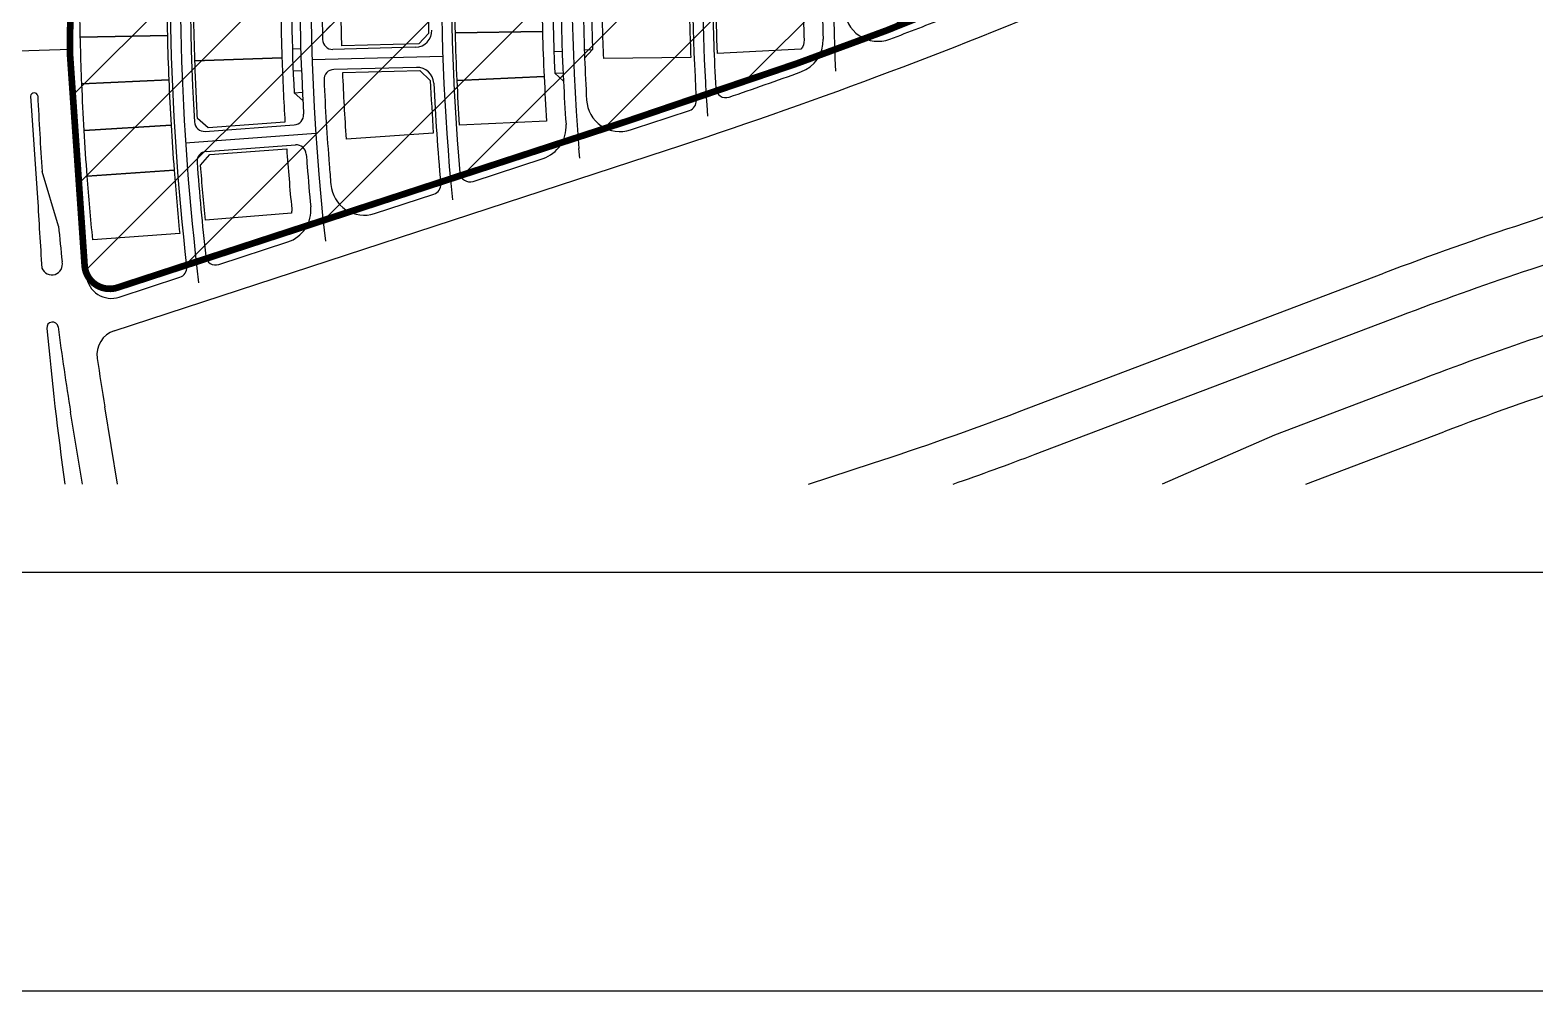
# Paper-space layout 'Layout1' of a CAD drawing. Extents: x 51 to 892, y -832 to -238.
# Drawn here: x 754.36 to 790.3, y -370.58 to -347.63 of the extents above; entities that cross this region are included whole.
import ezdxf

# ---------------------------------------------------------------- set-up
doc = ezdxf.new("R2010")
doc.units = 0
doc.header["$LTSCALE"] = 10
doc.header["$MEASUREMENT"] = 0
doc.linetypes.add('X-Base 100915$0$PHANTOMX2', pattern=[5, 2.5, -0.5, 0.5, -0.5, 0.5, -0.5])
for name, color, linetype in [('L-ANNO-KPLN', 254, 'Continuous'), ('L-ANNO-KPLN-HTCH', 135, 'Continuous'), ('L-ANNO-KPLN-SHET', 139, 'X-Base 100915$0$PHANTOMX2'), ('X-TTBL-Arch$0$A-FRAME$0$A-NOTES', 7, 'Continuous')]:
    doc.layers.add(name, color=color, linetype=linetype)
pattern_1 = [(45, (0, 0), (-1.122532015133644, 1.122532015133644), [])]

# ---------------------------------------------------------------- blocks, each defined once
blk = doc.blocks.new('X-TTBL-Arch$0$A-FRAME')
at = {"layer": 'X-TTBL-Arch$0$A-FRAME$0$A-NOTES', "color": 1}
for points in [[(735.5335121136127, -360.5787484107765), (878.5335121136128, -360.5787484107765)], [(735.5335121136127, -370.5787484107765), (878.5335121136128, -370.5787484107765)]]:
    blk.add_lwpolyline(points, dxfattribs=at)
blk = doc.blocks.new('X-TTBL-Arch')
blk.add_blockref('X-TTBL-Arch$0$A-FRAME', (0, 0))
blk = doc.blocks.new('masterplan')
at = {"layer": 'L-ANNO-KPLN'}
for p, q in [((407953.8629578488, 2905846.467614106), (407953.6676095373, 2905846.263405857)), ((407953.149215528, 2905845.909171067), (407952.9493082147, 2905845.903053591)), ((407955.8925016322, 2905845.94512386), (407953.9171682275, 2905845.894604434)), ((407947.651331969, 2905845.892285712), (407937.4250759823, 2905845.559597653)), ((407956.5413079918, 2905845.721638694), (407953.422171114, 2905845.641866336)), ((407959.1945751013, 2905845.845651154), (407959.3944503164, 2905845.85271503)), ((407959.9216638244, 2905845.884498608), (407960.1215353459, 2905845.891511841)), ((407952.9675852879, 2905845.381597851), (407953.1674305423, 2905845.389491903)), ((407955.9178103434, 2905845.465614178), (407953.9388828132, 2905845.415002832)), ((407959.215606282, 2905845.32408726), (407959.4154013235, 2905845.33313941)), ((407952.9904964025, 2905844.860325157), (407953.1902638307, 2905844.869995165)), ((407952.9904964025, 2905844.860325157), (407953.2002752128, 2905844.67024599)), ((407946.6969531479, 2905844.779348464), (407946.8628407493, 2905842.349615979)), ((407961.0249397579, 2905843.971016411), (407961.6584464696, 2905844.178130486)), ((407950.3988029624, 2905843.661294215), (407953.5105038672, 2905843.890087669)), ((407950.8654556572, 2905843.93625357), (407952.9959771038, 2905844.092904023)), ((407948.6951149508, 2905839.174074569), (407961.8846703862, 2905843.48617186)), ((407950.8933679629, 2905843.457010135), (407953.0236247759, 2905843.613641131)), ((407959.8119833656, 2905843.296710567), (407959.7935196429, 2905843.526069409)), ((407957.2654163452, 2905842.741905179), (407958.936129944, 2905843.288116128)), ((407947.3635609581, 2905841.674677113), (407946.974211121, 2905842.974390743)), ((407954.9144174638, 2905841.97328671), (407956.3288522108, 2905842.435711715)), ((407951.1917959247, 2905840.756239909), (407952.83955544, 2905841.294946416)), ((407970.3090224096, 2905837.244430749), (407979.0224069549, 2905840.549845915)), ((407948.8122121346, 2905839.978276098), (407950.2600314787, 2905840.45161562)), ((407948.7687858678, 2905835.512501203), (407948.4661659306, 2905837.361504561)), ((407947.9338226676, 2905835.512501203), (407947.6529851822, 2905837.228414101)), ((407977.1564063965, 2905835.512501203), (407980.4581757461, 2905836.765024654)), ((407965.2785967864, 2905835.512501203), (407966.8086604981, 2905836.011034341))]:
    blk.add_line(p, q, dxfattribs=at)
for points in [[(407959.6032333378, 2905857.736746382, -0.3823758558356593), (407960.1656083922, 2905856.82937003, 0.0046110558414929), (407960.0059627832, 2905855.878733516), (407959.7804278476, 2905855.731353722, 0.0174133623693031), (407959.3471212887, 2905852.103951249), (407959.5300027123, 2905851.887832289, 0.0080362972854349), (407959.4222788354, 2905850.211362024), (407959.2132415618, 2905850.020426332, 0.0223900866199349), (407959.215606282, 2905845.32408726), (407959.4248357317, 2905845.133362166)], [(407965.631860745, 2905855.967130216), (407961.6580029598, 2905857.133598552, 0.4481682803295863), (407960.6443482228, 2905856.502114368, 0.0028076818157832), (407960.5486957245, 2905855.929009975), (407960.7148352158, 2905855.700442628, 0.0175911127473016), (407960.2782719011, 2905852.101644711), (407960.0623008545, 2905851.919430492, 0.0056055021799048), (407959.9806335055, 2905850.762333231), (407960.1688691208, 2905850.551590296, 0.022618669856111), (407960.1215353459, 2905845.891511841), (407959.9290635758, 2905845.68463567, 0.0048444671731878), (407959.9777005985, 2905844.684807125, 0.491869433127097), (407961.0249397579, 2905843.971016411)], [(407966.1634790662, 2905849.447822227, 0.0007270873203486), (407966.1585841337, 2905849.315594609), (407966.3519106468, 2905849.112435178, 0.0057311879131262), (407966.3313990476, 2905848.074272344), (407966.1301869777, 2905847.875934755, 0.005514017843430001), (407966.1373425368, 2905846.872527754, 0.5188650811288871), (407967.2204257627, 2905846.138863591)]]:
    blk.add_lwpolyline(points, format="xyb", dxfattribs=at)
at = {"layer": 'L-ANNO-KPLN', "flags": 128}
for points in [[(407966.1552472851, 2905852.836998801), (407963.8473681387, 2905853.514443262, 0.4672036563409601), (407963.0308423431, 2905852.969363674, 0.0444343665616545), (407962.8641199571, 2905844.300278882, 0.0444343665616545)], [(407968.7332782598, 2905835.512501203, 0.00660180965938754), (407970.694920665, 2905836.227166508), (407970.6949205555, 2905836.227166466), (407979.4083052862, 2905839.532581702), (407979.4083052978, 2905839.532581707, -0.0193544125085841), (407985.3461906429, 2905841.525897725, -0.8775127315111875), (407985.7937993852, 2905839.9897814, 0.0193461852288443), (407979.9758028321, 2905838.036604919), (407976.4124775378, 2905836.684860438), (407973.7292110933, 2905835.512501203)]]:
    blk.add_lwpolyline(points, format="xyb", dxfattribs=at)
at = {"layer": 'L-ANNO-KPLN'}
for points in [[(407956.2041698245, 2905846.273198814), (407955.9709383431, 2905846.027156048), (407954.1315506833, 2905845.980113564, -0.006105287290811512), (407954.1067662683, 2905847.378997804), (407956.1865897161, 2905847.413336152, 0.005148203837507551)], [(407958.9238324957, 2905846.322913795), (407956.8440141657, 2905846.287630686, -0.005011395331005259), (407956.8267622438, 2905847.383901257), (407958.9067440878, 2905847.402802716, 0.005172747424629303)], [(407965.172598373, 2905846.121752055, -0.1777160633983174), (407965.0984854705, 2905845.896600625), (407963.1029925861, 2905845.799769363, -0.006883948187339738), (407963.0691050504, 2905847.135672527), (407963.3063619777, 2905847.391955922), (407965.1462160356, 2905847.517149461, 0.007514339351426235)], [(407949.9633675294, 2905846.228919028), (407947.8837977843, 2905846.185756449, -0.004402168139394359), (407947.8670987088, 2905847.303004333), (407949.9469959517, 2905847.326644434, 0.004476182728779293)], [(407962.4282488825, 2905847.214135177, 0.007719023331793202), (407962.4665210961, 2905845.699159956), (407960.3857063629, 2905845.677948352, -0.007538756848368858), (407960.3480904119, 2905847.220212231)], [(407952.7000703294, 2905845.69097345), (407950.6213157155, 2905845.618061311, -0.004583210416671941), (407950.5935331385, 2905846.732051035), (407952.673172016, 2905846.770633865, 0.004608814230704599)], [(407958.963115072, 2905845.243561659), (407956.8851420591, 2905845.150394385, -0.005202268034735637), (407956.8440141657, 2905846.287630686), (407958.9238324957, 2905846.322913795, 0.005175389041343802)], [(407949.9978395667, 2905845.167292363), (407947.9201621797, 2905845.068016895, -0.003559385452510125), (407947.8892697607, 2905845.970113454, -0.0008716488027916079), (407947.8837977843, 2905846.185756449), (407949.9633675294, 2905846.228919028, 0.004332816007811818)], [(407952.7723608635, 2905844.156677776), (407950.9371049649, 2905844.021737671), (407950.6836958285, 2905844.243726827, -0.005636558148921338), (407950.6213157155, 2905845.618061311), (407952.7000703294, 2905845.69097345, 0.00653578427099775)], [(407956.244275532, 2905845.15389862, 0.005690854709932501), (407956.3164200076, 2905843.896181701), (407954.2413176333, 2905843.753735324, -0.006923838535499108), (407954.1542148407, 2905845.340484051), (407955.9938567153, 2905845.387532915)], [(407959.0234267367, 2905844.180069554), (407956.9450751236, 2905844.0858731, -0.004880771397304983), (407956.8851420591, 2905845.150394385), (407958.963115072, 2905845.243561659, 0.005105493397591636)], [(407950.0516101469, 2905844.087972844), (407947.9759146081, 2905843.954123408, -0.00440288820445487), (407947.9201621797, 2905845.068016895), (407949.9978395667, 2905845.167292363, 0.004399507286937154)], [(407950.1242881811, 2905843.010643227), (407948.0491452611, 2905842.867566045, -0.004294235932055349), (407947.9759146081, 2905843.954123408), (407950.0516101469, 2905844.087972844, 0.004396034234432284)], [(407952.9333966959, 2905842.088075189, -0.07495969524954113), (407952.9278071846, 2905841.985662296), (407950.8703711207, 2905841.812147938, -0.005412727217037075), (407950.7573453987, 2905843.126145022), (407950.9791914215, 2905843.383104505), (407952.8142820161, 2905843.518032764, 0.006097859486743353)], [(407950.2580807381, 2905841.500397184), (407948.1828682175, 2905841.348605641, -0.005998495374376904), (407948.0491452611, 2905842.867566045), (407950.1242881811, 2905843.010643227, 0.006166470681076282)]]:
    blk.add_lwpolyline(points, format="xyb", close=True, dxfattribs=at)
for centre, radius, start, end in [((408011.0064366256, 2905847.731003768), 63.39772533267856, 163.1389014425376, 181.5978862850495), ((408011.6258357075, 2905847.698627646), 61.59999999999306, 165.1694854820623, 186.5171650134089), ((408011.6258357075, 2905847.698627646), 61.35999999998944, 165.7898226640702, 186.9054076471657), ((408011.6258415522, 2905847.698647214), 58.24000000042582, 169.4574120062497, 186.2970763550122), ((408011.6258357075, 2905847.698627646), 61.11999999998602, 170.546432370801, 183.3174608538066), ((408011.6258415519, 2905847.698647214), 52.00000000008319, 168.8894750688744, 184.6024692652267), ((408011.6258415502, 2905847.698647208), 54.88000000000001, 171.8567608276545, 184.9646690867383), ((408011.6258415502, 2905847.698647208), 55.12, 172.4266777113235, 185.6182645198161), ((408011.6258415515, 2905847.698647214), 45.75999999964822, 170.7559797246815, 182.9103171998845), ((408011.6258415495, 2905847.698647208), 49.11999999933303, 172.9142773713442, 183.5265050458165), ((408011.6258415508, 2905847.698647208), 58.50399999946755, 175.9550524643673, 183.2851880131833), ((408011.6261052625, 2905847.698632715), 58.70426403748119, 176.1509256544082, 182.771288834242), ((408011.6258415525, 2905847.698647214), 57.97600000071929, 176.3981490981154, 181.4185486919814), ((408011.6252693916, 2905847.698711177), 51.73542496095747, 176.605123842483, 182.2311173700895), ((408011.625841552, 2905847.698647214), 52.26400000025936, 177.2443082720625, 182.8134144191385), ((408011.6258415515, 2905847.698647214), 46.02399999964822, 180.4428698736411, 181.9442078359386), ((407921.7162520078, 2905966.350649459), 129.2639999794618, 288.1042624139001, 292.8282313387666), ((408011.6258415497, 2905847.698647208), 48.63999999950006, 180.7384879602813, 183.2182644679856), ((407921.7162520142, 2905966.350649446), 128.5359999646875, 290.7333271770987, 291.3927381001373), ((408011.6258415525, 2905847.698647214), 57.97600000071929, 181.4185468237887, 181.5523851001159), ((407955.8822749207, 2905846.344993106), 0.4, 271.4650281392588, 1.391074001983128), ((408019.3046787927, 2905848.387699173), 71.71231212987918, 181.9374855813575, 186.3289126619791), ((407953.9110322007, 2905846.134525982), 0.24, 181.5523851001159, 271.4650281392588), ((407964.8287964029, 2905846.110081403), 0.8, 289.725417092041, 1.944207835938639), ((407953.94501884, 2905845.175081284), 0.24, 91.46502813925883, 182.5051226956492), ((407955.9280370548, 2905845.065744931), 0.4, 2.706425857715169, 91.46502813925883), ((407921.7162520144, 2905966.350649446), 128.5359999646877, 288.9135061619856, 289.725417092041), ((407946.7825731734, 2905844.770903326), 0.08603551085194833, 9.95713344727849, 174.3668465260874), ((408011.6258415522, 2905847.698647214), 57.97600000042581, 182.5051224285988, 184.5072681753301), ((408011.6258415502, 2905847.698647208), 55.36000000000001, 182.7064258577151, 185.1954945205695), ((408011.6258415519, 2905847.698647214), 52.26400000008317, 182.8133914462783, 182.8136425449565), ((408011.6258415851, 2905847.698647215), 52.26400003332139, 182.8136425449565, 183.9443449579306), ((407963.302172273, 2905844.981481849), 0.24, 183.2182644679856, 288.9135061619856), ((408011.6258357074, 2905847.698627646), 64.82399999994104, 182.5754365571632, 184.1793009526946), ((407962.3593071569, 2905844.662500164), 0.24, 288.468986141816, 3.52650504581655), ((407950.8478567294, 2905844.175607445), 0.24, 183.3174608538066, 274.2052089741696), ((407952.978378176, 2905844.332257899), 0.24, 274.2052089741696, 3.28519709948337), ((407958.6875322316, 2905844.048510221), 0.8, 288.1042624452186, 3.944344957930611), ((407921.7162520144, 2905966.350649446), 128.5359999646877, 288.1042624452186, 288.468986141816), ((407950.9109668907, 2905843.21765626), 0.24, 94.20520897416971, 184.2209777879099), ((407953.0412237039, 2905843.374287256), 0.24, 4.221569831780721, 94.20520897416971), ((408011.6258415524, 2905847.698647214), 58.5040000005971, 184.2215698317807, 184.5115494962995), ((408011.6258357075, 2905847.698627646), 61.11999999998602, 184.2209777879099, 186.33185719192), ((408011.6258415099, 2905847.69864721), 58.50399995796391, 184.5115494962995, 185.4604687151852), ((408011.6258415522, 2905847.698647214), 57.97600000042581, 184.5075352721023, 184.9816417017822), ((407954.6658197513, 2905842.733680804), 0.8, 184.9816417017822, 288.1042624452186), ((407956.254272897, 2905842.663829944), 0.24, 288.1042624139001, 5.195494520569577), ((407957.1908370315, 2905842.970023408), 0.24, 184.9646690867383, 288.1042624452186), ((408008.1151686466, 2905763.858596133), 82.0239999999485, 105.8065586101424, 110.774199200868), ((408024.3379818329, 2905846.304143772), 77.57599999986215, 182.9219860538888, 184.164536369278), ((407952.5909577364, 2905842.055340526), 0.8000000124358929, 288.1042614752589, 5.460467911065733), ((408011.6258357074, 2905847.698627646), 64.54399999994158, 185.3552613430533, 186.1134481263315), ((407951.117216611, 2905840.984358137), 0.24, 186.33185719192, 288.1042624452186), ((407947.2030707479, 2905840.762625562), 0.2535826695676848, 201.3013308081203, 14.20573662993171), ((407950.1854521648, 2905840.679733848), 0.24, 288.1042624452186, 6.517165013408953), ((407948.6257638502, 2905840.548571668), 0.6000000000000001, 186.3289126619791, 288.1042624452186), ((407947.2187211087, 2905839.249935107), 0.1348855858297316, 7.473184000295135, 187.4731840002951), ((408024.3379818329, 2905846.304143772), 77.57599999986215, 185.2302882986351, 187.9963827857042), ((408011.6258357074, 2905847.698627646), 64.82399999994104, 187.4731840002951, 189.2949910260143), ((407948.8815632351, 2905838.603778999), 0.5999999999989338, 108.1042624139001, 188.2476408061789), ((408008.1151686463, 2905763.858596133), 77.97599999983115, 105.7325135456142, 110.774199200868), ((408011.6258357074, 2905847.698627646), 63.99999999994253, 188.2501523387093, 189.2949910260143), ((407942.6520439698, 2905910.150864755), 77.97599999993179, 288.0469088055667, 290.7741879590465)]:
    blk.add_arc(centre, radius, start, end, dxfattribs=at)
blk = doc.blocks.new('*U44')
at = {"layer": 'L-ANNO-KPLN-HTCH'}
h = blk.add_hatch(dxfattribs=at)
h.set_pattern_fill('ANSI31', color=256, scale=0.5)
h.set_pattern_definition(pattern_1)
edge = h.paths.add_edge_path()
edge.add_line((-3477.340847312534, 26389.08211946678), (-3476.696798085878, 26391.23498560772))
edge.add_arc((-3420.452162759733, 26378.86010228293), 57.5899013740549, 142.7627728215528, 167.5915480642971, ccw=False)
edge.add_arc((-3465.563501166671, 26413.2295411542), 0.8800000000368055, 44.14386045287557, 147.0093464292338, ccw=False)
edge.add_line((-3464.932019010131, 26413.84242800023), (-3462.308316295329, 26411.13912075949))
edge.add_line((-3462.308316295329, 26411.13912075949), (-3460.800261644824, 26409.50123974639))
edge.add_line((-3460.800261644824, 26409.50123974639), (-3458.15148298332, 26406.14717746624))
edge.add_line((-3458.15148298332, 26406.14717746624), (-3456.785749881007, 26404.33334375643))
edge.add_line((-3456.785749881007, 26404.33334375643), (-3456.273116397383, 26403.65251388452))
edge.add_line((-3456.273116397383, 26403.65251388452), (-3454.614317236995, 26401.08604812441))
edge.add_line((-3454.614317236995, 26401.08604812441), (-3453.11897780892, 26397.88563898723))
edge.add_line((-3453.11897780892, 26397.88563898723), (-3451.681185775963, 26393.15234245132))
edge.add_line((-3451.681185775963, 26393.15234245132), (-3452.372755956548, 26389.64254962518))
edge.add_arc((-3440.729426172565, 26421.87102503988), 34.26721109186285, 250.1364990818604, 256.5534498169945)
edge.add_arc((-3452.890471362292, 26371.94932114865), 17.11531071611784, 62.14225024929232, 75.82037691743722, ccw=False)
edge.add_arc((-3335.491414003128, 26392.60204492405), 109.5406656748041, 182.8889570298612, 188.6250922489311)
edge.add_arc((-3444.403850554815, 26376.08179597749), 0.6175726048691607, -72.33047382238777, 8.62509224678962, ccw=False)
edge.add_line((-3444.216401010231, 26375.49335856321), (-3448.091487384113, 26374.25893131788))
edge.add_line((-3448.091487384113, 26374.25893131788), (-3454.201449280666, 26371.9425439863))
edge.add_line((-3454.201449280666, 26371.9425439863), (-3460.486923591178, 26369.40974283596))
edge.add_line((-3460.486923591178, 26369.40974283596), (-3462.637729320852, 26368.6181544946))
edge.add_line((-3462.637729320852, 26368.6181544946), (-3466.675663639969, 26367.24637549468))
edge.add_line((-3466.675663639969, 26367.24637549468), (-3468.796374336295, 26366.55411420721))
edge.add_line((-3468.796374336295, 26366.55411420721), (-3478.862934394218, 26363.26809795345))
edge.add_arc((-3479.049123044214, 26363.83847834113), 0.6000000000330784, 186.2486651410996, 288.07817971303797, ccw=False)
edge.add_arc((-3416.025790419962, 26370.73916992955), 63.99999999581782, 163.3449744473342, 186.248665158218, ccw=False)
h = blk.add_hatch(dxfattribs=at)
h.set_pattern_fill('ANSI31', color=256, scale=0.5)
h.set_pattern_definition(pattern_1)
edge = h.paths.add_edge_path()
edge.add_line((-3493.014054794624, 26376.17152443859), (-3495.703981004716, 26376.46645524451))
edge.add_arc((-3495.567328251007, 26377.71280122127), 1.253815085605769, 177.4695980266027, 263.7429286175604, ccw=False)
edge.add_line((-3496.819920786485, 26377.76815651874), (-3495.454333574223, 26387.56380554107))
edge.add_arc((-3494.337802473244, 26387.40815270053), 1.127328481953385, 73.41580917437199, 172.0636859102608, ccw=False)
edge.add_line((-3494.016035942887, 26388.48858585726), (-3492.425117474925, 26388.25940670217))
edge.add_arc((-3481.385585203886, 26386.41589765928), 11.19239913309582, 160.8298219348279, 170.5195651860163, ccw=False)
edge.add_arc((-3487.429644498958, 26388.27065255871), 4.879999999987563, 85.38275381057849, 158.0953243516152, ccw=False)
edge.add_line((-3487.036809603861, 26393.13481546152), (-3486.673515218604, 26394.67524826625))
edge.add_arc((-3485.505556701376, 26394.3997979054), 1.199999999688955, 77.5321742941536, 166.7298930363992, ccw=False)
edge.add_line((-3485.246487089377, 26395.57149877823), (-3481.224783207351, 26394.67602330311))
edge.add_line((-3481.224783207351, 26394.67602330311), (-3478.457182655987, 26403.16881637606))
edge.add_line((-3478.457182655987, 26403.16881637606), (-3477.651744082398, 26403.93297746549))
edge.add_line((-3477.651744082398, 26403.93297746549), (-3476.886223735814, 26403.90158787468))
edge.add_line((-3476.886223735814, 26403.90158787468), (-3475.2518569298, 26403.25352535774))
edge.add_arc((-3411.189467643704, 26378.02548480647), 68.85088053975848, 158.5052694180292, 168.5876148527021)
edge.add_arc((-3397.536750806348, 26369.35960371034), 84.14801965279082, 164.6400189349, 179.5970086944465)
edge.add_arc((-3482.339384719125, 26369.99879157514), 0.6583994678208405, 276.6261042668839, 355.877171399975, ccw=False)
edge.add_line((-3482.263412185889, 26369.34479002054), (-3490.224241391118, 26369.08943027216))
edge.add_arc((-3490.316692280171, 26371.97158277735), 2.883634898887144, 182.034403104117, 271.8372484082234, ccw=False)
edge.add_line((-3493.198509599609, 26371.86921497253), (-3493.014054794624, 26376.17152443859))
at = {"layer": 'L-ANNO-KPLN-SHET', "transparency": 33554687, "const_width": 0.16}
blk.add_lwpolyline([(-3444.216401010231, 26375.49335856321), (-3448.091487384113, 26374.25893131788), (-3454.201449280666, 26371.9425439863), (-3460.486923591178, 26369.40974283596), (-3462.637729320852, 26368.6181544946), (-3466.675663639969, 26367.24637549468), (-3468.796374336295, 26366.55411420721), (-3478.862934394218, 26363.26809795345, -0.4760627357976986), (-3479.645558368825, 26363.77317211176, -0.100270233695752), (-3477.340847312534, 26389.08211946678, 0.0184055709797868)], format="xyb", dxfattribs=at)
at = {"linetype": 'Continuous'}
blk.add_blockref('masterplan', (-411427.6337880858, -2879476.937535429), dxfattribs=at)

psp = doc.layouts.get("Layout1")

# ---------------------------------------------------------------- block references
for name, p in [('X-TTBL-Arch', (0, 0)), ('*U44', (4235.30803268658, -26717.05193810303))]:
    psp.add_blockref(name, p)

doc.saveas('drawing.dxf')
